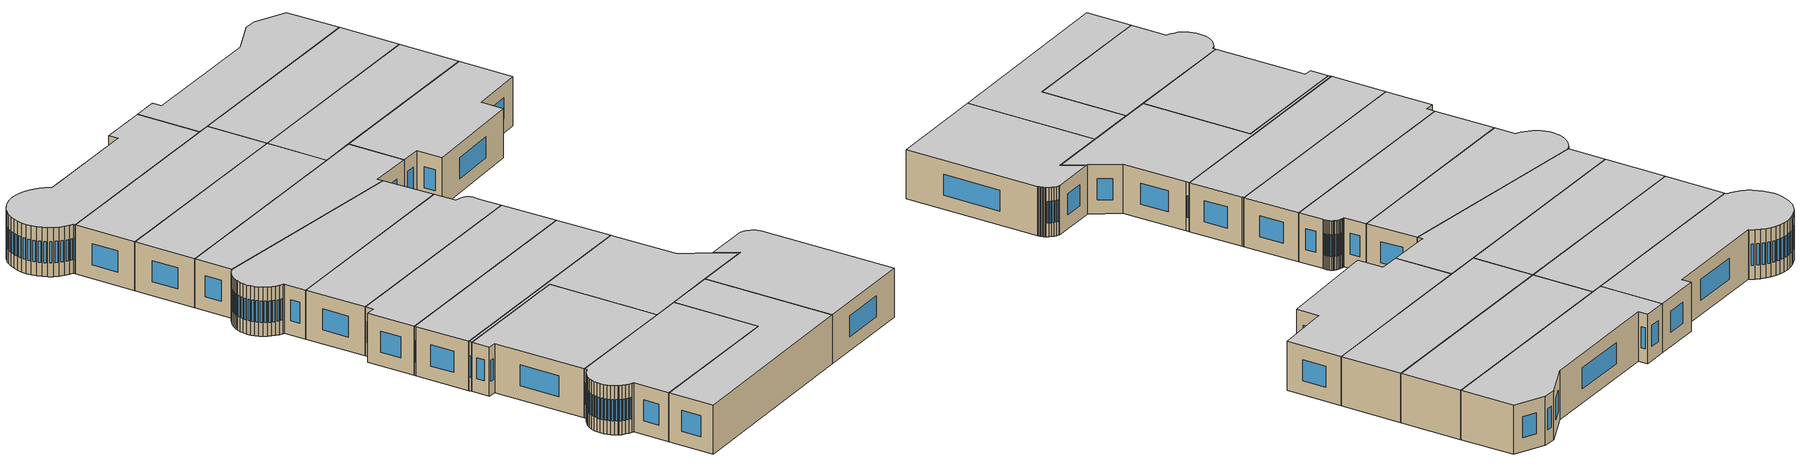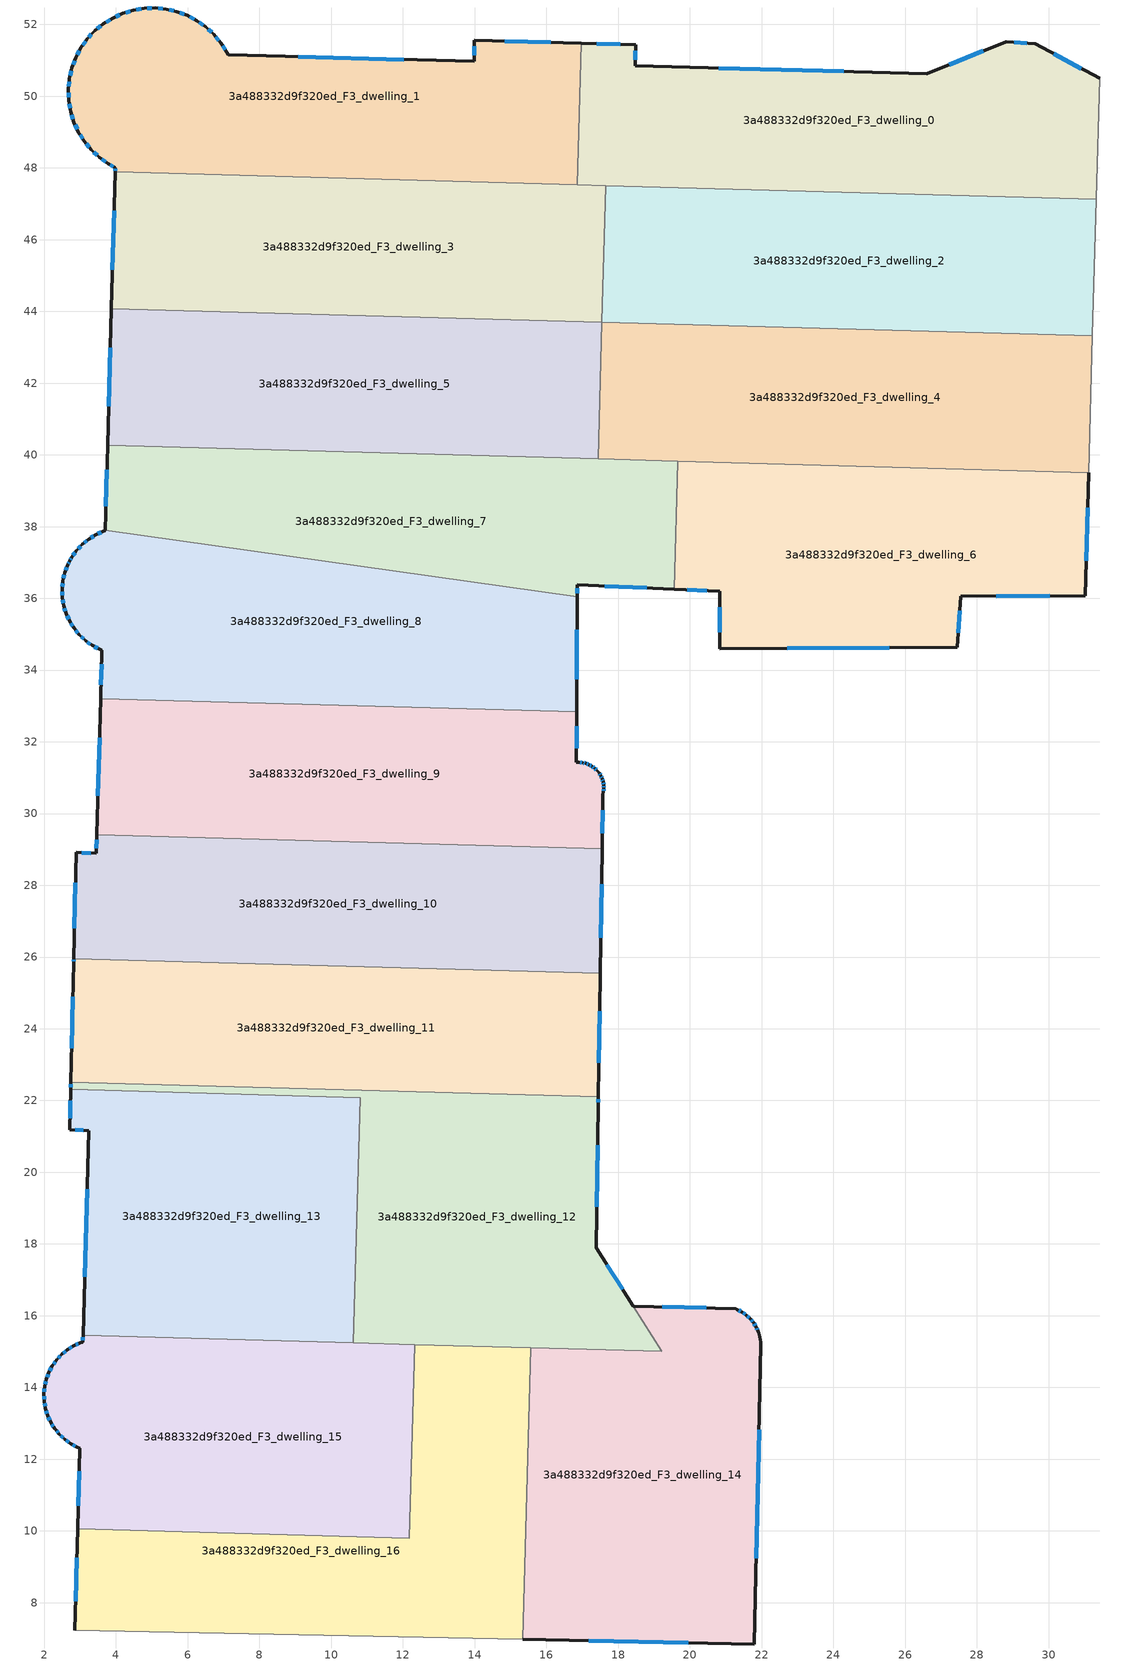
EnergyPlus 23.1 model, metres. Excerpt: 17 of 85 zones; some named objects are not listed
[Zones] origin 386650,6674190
3a488332d9f320ed_F3_dwelling_0
 floor to 3a488332d9f320ed_F2_dwelling_0 (EU_floor_Construction): 31.42,50.5 31.33,47.13 16.87,47.53 16.98,51.47 18.49,51.43 18.48,50.85 26.61,50.63 28.82,51.52 29.63,51.46 z9
 wall outside (EU_wall_Construction): 31.42,50.5 29.63,51.46 28.82,51.52 26.61,50.63 18.48,50.85 18.49,51.43 16.98,51.47 z9:12
 wall adiabatic (EU_wall_Construction): 31.33,47.13 31.42,50.5 z9:12
 wall to 3a488332d9f320ed_F3_dwelling_1 (EU_wall_Construction): 16.98,51.47 16.87,47.53 z9:12
 wall to 3a488332d9f320ed_F3_dwelling_2 (EU_wall_Construction): 17.65,47.51 31.33,47.13 z9:12
 wall to 3a488332d9f320ed_F3_dwelling_3 (EU_wall_Construction): 16.87,47.53 17.65,47.51 z9:12
 window (EU_Window_Construction): 24.28,50.69 20.8,50.78 / 28.19,51.27 27.24,50.88 / 29.4,51.48 29.05,51.51 / 30.91,50.77 30.14,51.19 / 18.05,51.44 17.41,51.46 / 18.48,51.01 18.48,51.26 z9.86:11.14
 ceiling to 3a488332d9f320ed_F4_dwelling_0 (EU_floor_Construction): 31.33,47.13 31.42,50.5 29.63,51.46 28.82,51.52 26.61,50.63 18.48,50.85 18.49,51.43 16.98,51.47 16.87,47.53 z12
3a488332d9f320ed_F3_dwelling_1
 floor to 3a488332d9f320ed_F2_dwelling_1 (EU_floor_Construction): 16.98,51.47 16.87,47.53 3.98,47.89 3.98,48.01 3.78,48.12 3.53,48.29 3.31,48.5 3.11,48.74 2.95,49 2.82,49.28 2.73,49.57 2.68,49.88 2.67,50.18 2.7,50.49 2.77,50.79 2.88,51.08 3.02,51.35 3.2,51.6 3.36,51.77 3.41,51.82 3.65,52.02 3.91,52.18 4.19,52.31 4.48,52.4 4.78,52.45 5.09,52.46 5.4,52.43 5.7,52.36 5.98,52.25 6.26,52.11 6.51,51.93 6.73,51.72 6.92,51.48 7.09,51.22 7.12,51.16 13.99,50.97 13.99,51.56 z9
 wall outside (EU_wall_Construction): 16.98,51.47 13.99,51.56 13.99,50.97 7.12,51.16 7.09,51.22 6.92,51.48 6.73,51.72 6.51,51.93 6.26,52.11 5.98,52.25 5.7,52.36 5.4,52.43 5.09,52.46 4.78,52.45 4.48,52.4 4.19,52.31 3.91,52.18 3.65,52.02 3.41,51.82 3.36,51.77 3.2,51.6 3.02,51.35 2.88,51.08 2.77,50.79 2.7,50.49 2.67,50.18 2.68,49.88 2.73,49.57 2.82,49.28 2.95,49 3.11,48.74 3.31,48.5 3.53,48.29 3.78,48.12 3.98,48.01 3.98,47.89 z9:12
 wall to 3a488332d9f320ed_F3_dwelling_3 (EU_wall_Construction): 3.98,47.89 16.87,47.53 z9:12
 window (EU_Window_Construction): 2.85,50.99 2.8,50.87 / 2.98,51.27 2.92,51.15 / 3.15,51.53 3.07,51.42 / 3.31,51.72 3.25,51.65 / 3.58,51.96 3.48,51.88 / 3.83,52.13 3.72,52.06 / 4.11,52.27 3.99,52.22 / 4.4,52.37 4.27,52.33 / 4.7,52.43 4.57,52.41 / 5,52.46 4.87,52.45 / 5.31,52.44 5.18,52.45 / 5.61,52.38 5.48,52.41 / 5.9,52.28 5.78,52.33 / 6.18,52.15 6.06,52.21 / 6.43,51.98 6.33,52.06 / 6.67,51.78 6.57,51.87 / 6.87,51.55 6.79,51.65 / 7.04,51.3 6.97,51.41 / 12.03,51.02 9.09,51.1 / 13.99,51.39 13.99,51.14 / 16.12,51.5 14.85,51.54 / 3.98,47.97 3.98,47.92 / 3.84,48.08 3.92,48.04 / 3.61,48.24 3.71,48.17 / 3.37,48.44 3.47,48.35 / 3.17,48.67 3.25,48.57 / 3,48.93 3.07,48.81 / 2.86,49.2 2.92,49.08 / 2.76,49.49 2.8,49.36 / 2.7,49.79 2.72,49.66 / 2.68,50.1 2.68,49.96 / 2.69,50.4 2.68,50.27 / 2.75,50.7 2.72,50.57 z9.86:11.14
 ceiling to 3a488332d9f320ed_F4_dwelling_1 (EU_floor_Construction): 16.87,47.53 16.98,51.47 13.99,51.56 13.99,50.97 7.12,51.16 7.09,51.22 6.92,51.48 6.73,51.72 6.51,51.93 6.26,52.11 5.98,52.25 5.7,52.36 5.4,52.43 5.09,52.46 4.78,52.45 4.48,52.4 4.19,52.31 3.91,52.18 3.65,52.02 3.41,51.82 3.36,51.77 3.2,51.6 3.02,51.35 2.88,51.08 2.77,50.79 2.7,50.49 2.67,50.18 2.68,49.88 2.73,49.57 2.82,49.28 2.95,49 3.11,48.74 3.31,48.5 3.53,48.29 3.78,48.12 3.98,48.01 3.98,47.89 z12
3a488332d9f320ed_F3_dwelling_10
 floor to 3a488332d9f320ed_F2_dwelling_10 (EU_floor_Construction): 17.55,29.02 17.5,25.55 2.82,25.95 2.89,28.92 3.45,28.89 3.47,29.41 z9
 wall outside (EU_wall_Construction): 3.47,29.41 3.45,28.89 2.89,28.92 2.82,25.95 / 17.5,25.55 17.55,29.02 z9:12
 wall to 3a488332d9f320ed_F3_dwelling_9 (EU_wall_Construction): 17.55,29.02 3.47,29.41 z9:12
 wall to 3a488332d9f320ed_F3_dwelling_11 (EU_wall_Construction): 2.82,25.95 17.5,25.55 z9:12
 window (EU_Window_Construction): 3.29,28.9 3.05,28.91 / 3.46,29.26 3.46,29.04 / 17.52,26.54 17.54,28.03 / 2.87,28.07 2.84,26.8 z9.86:11.14
 ceiling to 3a488332d9f320ed_F4_dwelling_10 (EU_floor_Construction): 17.5,25.55 17.55,29.02 3.47,29.41 3.45,28.89 2.89,28.92 2.82,25.95 z12
3a488332d9f320ed_F3_dwelling_11
 floor to 3a488332d9f320ed_F2_dwelling_11 (EU_floor_Construction): 17.5,25.55 17.5,25.5 17.5,25.45 17.45,22.1 2.74,22.5 2.82,25.85 2.82,25.95 z9
 wall outside (EU_wall_Construction): 17.45,22.1 17.5,25.45 17.5,25.5 17.5,25.55 / 2.82,25.95 2.82,25.85 2.74,22.5 z9:12
 wall to 3a488332d9f320ed_F3_dwelling_12 (EU_wall_Construction): 2.74,22.5 17.45,22.1 z9:12
 window (EU_Window_Construction): 17.47,23.05 17.49,24.49 / 2.8,24.9 2.76,23.46 / 2.82,25.93 2.82,25.88 z9.86:11.14
 ceiling to 3a488332d9f320ed_F4_dwelling_11 (EU_floor_Construction): 17.45,22.1 17.5,25.45 17.5,25.5 17.5,25.55 2.82,25.95 2.82,25.85 2.74,22.5 z12
3a488332d9f320ed_F3_dwelling_12
 floor to 3a488332d9f320ed_F2_dwelling_12 (EU_floor_Construction): 17.45,22.1 17.45,21.9 17.39,17.89 18.42,16.27 19.22,15 10.62,15.24 10.8,22.08 2.74,22.31 2.74,22.5 z9
 wall outside (EU_wall_Construction): 2.74,22.5 2.74,22.31 / 18.42,16.27 17.39,17.89 17.45,21.9 17.45,22.1 z9:12
 wall to 3a488332d9f320ed_F3_dwelling_13 (EU_wall_Construction): 2.74,22.31 10.8,22.08 10.62,15.24 z9:12
 wall to 3a488332d9f320ed_F3_dwelling_14 (EU_wall_Construction): 15.56,15.11 19.22,15 18.42,16.27 z9:12
 wall to 3a488332d9f320ed_F3_dwelling_16 (EU_wall_Construction): 12.33,15.2 15.56,15.11 z9:12
 wall to 3a488332d9f320ed_F3_dwelling_15 (EU_wall_Construction): 10.62,15.24 12.33,15.2 z9:12
 window (EU_Window_Construction): 2.74,22.45 2.74,22.36 / 17.45,21.96 17.45,22.04 / 17.41,19.04 17.43,20.75 / 18.12,16.73 17.68,17.43 z9.86:11.14
 ceiling to 3a488332d9f320ed_F4_dwelling_12 (EU_floor_Construction): 19.22,15 18.42,16.27 17.39,17.89 17.45,21.9 17.45,22.1 2.74,22.5 2.74,22.31 10.8,22.08 10.62,15.24 z12
3a488332d9f320ed_F3_dwelling_13
 floor to 3a488332d9f320ed_F2_dwelling_13 (EU_floor_Construction): 10.8,22.08 10.62,15.24 3.08,15.45 3.24,21.16 2.71,21.18 2.74,22.31 z9
 wall outside (EU_wall_Construction): 2.74,22.31 2.71,21.18 3.24,21.16 3.08,15.45 z9:12
 wall to 3a488332d9f320ed_F3_dwelling_15 (EU_wall_Construction): 3.08,15.45 10.62,15.24 z9:12
 window (EU_Window_Construction): 3.19,19.53 3.13,17.08 / 2.86,21.18 3.09,21.17 / 2.73,21.99 2.72,21.5 z9.86:11.14
 ceiling to 3a488332d9f320ed_F4_dwelling_13 (EU_floor_Construction): 10.62,15.24 10.8,22.08 2.74,22.31 2.71,21.18 3.24,21.16 3.08,15.45 z12
3a488332d9f320ed_F3_dwelling_14
 floor to 3a488332d9f320ed_F2_dwelling_14 (EU_floor_Construction): 21.68,15.92 21.78,15.8 21.85,15.68 21.89,15.59 21.91,15.55 21.92,15.53 21.94,15.47 21.95,15.41 21.97,15.33 21.98,15.27 21.98,15.2 21.79,6.85 15.34,6.98 15.56,15.11 19.22,15 18.42,16.27 21.28,16.19 21.33,16.17 21.46,16.1 21.58,16.02 z9
 wall outside (EU_wall_Construction): 15.34,6.98 21.79,6.85 21.98,15.2 21.98,15.27 21.97,15.33 21.95,15.41 21.94,15.47 21.92,15.53 21.91,15.55 21.89,15.59 21.85,15.68 21.78,15.8 21.68,15.92 21.58,16.02 21.46,16.1 21.33,16.17 21.28,16.19 18.42,16.27 z9:12
 wall to 3a488332d9f320ed_F3_dwelling_16 (EU_wall_Construction): 15.56,15.11 15.34,6.98 z9:12
 window (EU_Window_Construction): 20.46,16.21 19.24,16.25 / 21.42,16.12 21.36,16.15 / 21.54,16.04 21.49,16.08 / 21.65,15.95 21.61,15.99 / 21.75,15.84 21.71,15.89 / 21.83,15.72 21.8,15.77 / 21.88,15.61 21.86,15.66 / 21.85,9.23 21.93,12.82 / 17.18,6.94 19.95,6.88 z9.86:11.14
 ceiling to 3a488332d9f320ed_F4_dwelling_14 (EU_floor_Construction): 21.79,6.85 21.98,15.2 21.98,15.27 21.97,15.33 21.95,15.41 21.94,15.47 21.92,15.53 21.91,15.55 21.89,15.59 21.85,15.68 21.78,15.8 21.68,15.92 21.58,16.02 21.46,16.1 21.33,16.17 21.28,16.19 18.42,16.27 19.22,15 15.56,15.11 15.34,6.98 z12
3a488332d9f320ed_F3_dwelling_15
 floor to 3a488332d9f320ed_F2_dwelling_15 (EU_floor_Construction): 12.33,15.2 12.18,9.8 2.93,10.06 2.99,12.31 2.92,12.34 2.74,12.43 2.57,12.55 2.42,12.7 2.32,12.82 2.29,12.85 2.18,13.03 2.09,13.21 2.03,13.41 2,13.62 1.99,13.82 2.01,14.03 2.06,14.23 2.13,14.42 2.23,14.6 2.35,14.77 2.49,14.92 2.65,15.05 2.82,15.16 3.01,15.24 3.07,15.27 3.08,15.45 z9
 wall outside (EU_wall_Construction): 3.07,15.27 3.01,15.24 2.82,15.16 2.65,15.05 2.49,14.92 2.35,14.77 2.23,14.6 2.13,14.42 2.06,14.23 2.01,14.03 1.99,13.82 2,13.62 2.03,13.41 2.09,13.21 2.18,13.03 2.29,12.85 2.32,12.82 2.42,12.7 2.57,12.55 2.74,12.43 2.92,12.34 2.99,12.31 2.93,10.06 / 3.08,15.45 3.08,15.27 z9:12
 wall to 3a488332d9f320ed_F3_dwelling_16 (EU_wall_Construction): 2.93,10.06 12.18,9.8 12.33,15.2 z9:12
 window (EU_Window_Construction): 2.05,13.36 2.08,13.27 / 2.01,13.56 2.02,13.47 / 1.99,13.76 2,13.67 / 2.01,13.97 2,13.88 / 2.04,14.17 2.03,14.08 / 2.11,14.36 2.08,14.28 / 2.2,14.55 2.16,14.47 / 2.31,14.72 2.26,14.65 / 2.45,14.88 2.39,14.81 / 2.6,15.01 2.53,14.96 / 2.77,15.13 2.69,15.08 / 2.95,15.22 2.87,15.18 / 3.08,15.4 3.08,15.32 / 2.97,11.67 2.95,10.7 / 2.79,12.41 2.87,12.37 / 2.62,12.52 2.69,12.47 / 2.46,12.66 2.53,12.59 / 2.34,12.79 2.39,12.73 / 2.21,12.98 2.26,12.9 / 2.12,13.16 2.15,13.08 z9.86:11.14
 ceiling to 3a488332d9f320ed_F4_dwelling_15 (EU_floor_Construction): 12.18,9.8 12.33,15.2 3.08,15.45 3.07,15.27 3.01,15.24 2.82,15.16 2.65,15.05 2.49,14.92 2.35,14.77 2.23,14.6 2.13,14.42 2.06,14.23 2.01,14.03 1.99,13.82 2,13.62 2.03,13.41 2.09,13.21 2.18,13.03 2.29,12.85 2.32,12.82 2.42,12.7 2.57,12.55 2.74,12.43 2.92,12.34 2.99,12.31 2.93,10.06 z12
3a488332d9f320ed_F3_dwelling_16
 floor to 3a488332d9f320ed_F2_dwelling_16 (EU_floor_Construction): 15.56,15.11 15.34,6.98 2.85,7.24 2.93,10.06 12.18,9.8 12.33,15.2 z9
 wall outside (EU_wall_Construction): 2.93,10.06 2.85,7.24 z9:12
 wall adiabatic (EU_wall_Construction): 2.85,7.24 15.34,6.98 z9:12
 window (EU_Window_Construction): 2.91,9.25 2.88,8.04 z9.86:11.14
 ceiling to 3a488332d9f320ed_F4_dwelling_16 (EU_floor_Construction): 15.34,6.98 15.56,15.11 12.33,15.2 12.18,9.8 2.93,10.06 2.85,7.24 z12
3a488332d9f320ed_F3_dwelling_2
 floor to 3a488332d9f320ed_F2_dwelling_2 (EU_floor_Construction): 31.33,47.13 31.22,43.32 17.55,43.7 17.65,47.51 z9
 wall to 3a488332d9f320ed_F3_dwelling_4 (EU_wall_Construction): 17.55,43.7 31.22,43.32 z9:12
 wall to 3a488332d9f320ed_F3_dwelling_3 (EU_wall_Construction): 17.65,47.51 17.55,43.7 z9:12
 wall adiabatic (EU_wall_Construction): 31.22,43.32 31.33,47.13 z9:12
 ceiling to 3a488332d9f320ed_F4_dwelling_2 (EU_floor_Construction): 31.22,43.32 31.33,47.13 17.65,47.51 17.55,43.7 z12
3a488332d9f320ed_F3_dwelling_3
 floor to 3a488332d9f320ed_F2_dwelling_3 (EU_floor_Construction): 17.65,47.51 17.55,43.7 3.87,44.08 3.98,47.89 z9
 wall outside (EU_wall_Construction): 3.98,47.89 3.87,44.08 z9:12
 wall to 3a488332d9f320ed_F3_dwelling_5 (EU_wall_Construction): 3.87,44.08 17.55,43.7 z9:12
 window (EU_Window_Construction): 3.95,46.8 3.9,45.17 z9.86:11.14
 ceiling to 3a488332d9f320ed_F4_dwelling_3 (EU_floor_Construction): 17.55,43.7 17.65,47.51 3.98,47.89 3.87,44.08 z12
3a488332d9f320ed_F3_dwelling_4
 floor to 3a488332d9f320ed_F2_dwelling_4 (EU_floor_Construction): 31.22,43.32 31.12,39.51 17.44,39.88 17.55,43.7 z9
 wall to 3a488332d9f320ed_F3_dwelling_5 (EU_wall_Construction): 17.55,43.7 17.44,39.88 z9:12
 wall adiabatic (EU_wall_Construction): 31.12,39.51 31.22,43.32 z9:12
 wall to 3a488332d9f320ed_F3_dwelling_6 (EU_wall_Construction): 19.66,39.82 31.12,39.51 z9:12
 wall to 3a488332d9f320ed_F3_dwelling_7 (EU_wall_Construction): 17.44,39.88 19.66,39.82 z9:12
 ceiling to 3a488332d9f320ed_F4_dwelling_4 (EU_floor_Construction): 31.12,39.51 31.22,43.32 17.55,43.7 17.44,39.88 z12
3a488332d9f320ed_F3_dwelling_5
 floor to 3a488332d9f320ed_F2_dwelling_5 (EU_floor_Construction): 17.55,43.7 17.44,39.88 3.77,40.26 3.87,44.08 z9
 wall outside (EU_wall_Construction): 3.87,44.08 3.77,40.26 z9:12
 wall to 3a488332d9f320ed_F3_dwelling_7 (EU_wall_Construction): 3.77,40.26 17.44,39.88 z9:12
 window (EU_Window_Construction): 3.84,42.99 3.8,41.35 z9.86:11.14
 ceiling to 3a488332d9f320ed_F4_dwelling_5 (EU_floor_Construction): 17.44,39.88 17.55,43.7 3.87,44.08 3.77,40.26 z12
3a488332d9f320ed_F3_dwelling_6
 floor to 3a488332d9f320ed_F2_dwelling_6 (EU_floor_Construction): 31.12,39.51 31.02,36.07 27.55,36.05 27.46,34.63 20.83,34.6 20.83,36.2 19.57,36.26 19.66,39.82 z9
 wall outside (EU_wall_Construction): 19.57,36.26 20.83,36.2 20.83,34.6 27.46,34.63 27.55,36.05 31.02,36.07 31.12,39.51 z9:12
 wall to 3a488332d9f320ed_F3_dwelling_7 (EU_wall_Construction): 19.66,39.82 19.57,36.26 z9:12
 window (EU_Window_Construction): 28.55,36.06 30.03,36.07 / 27.49,35.04 27.53,35.65 / 22.72,34.61 25.56,34.62 / 20.83,35.74 20.83,35.06 / 19.93,36.24 20.47,36.22 / 31.05,37.05 31.09,38.52 z9.86:11.14
 ceiling to 3a488332d9f320ed_F4_dwelling_6 (EU_floor_Construction): 31.02,36.07 31.12,39.51 19.66,39.82 19.57,36.26 20.83,36.2 20.83,34.6 27.46,34.63 27.55,36.05 z12
3a488332d9f320ed_F3_dwelling_7
 floor to 3a488332d9f320ed_F2_dwelling_7 (EU_floor_Construction): 19.66,39.82 19.57,36.26 16.86,36.38 16.85,36.04 3.7,37.89 3.77,40.26 z9
 wall outside (EU_wall_Construction): 16.85,36.04 16.86,36.38 19.57,36.26 / 3.77,40.26 3.7,37.89 z9:12
 wall to 3a488332d9f320ed_F3_dwelling_8 (EU_wall_Construction): 3.7,37.89 16.85,36.04 z9:12
 window (EU_Window_Construction): 16.86,36.14 16.86,36.28 / 3.75,39.59 3.72,38.57 / 17.63,36.34 18.79,36.29 z9.86:11.14
 ceiling to 3a488332d9f320ed_F4_dwelling_7 (EU_floor_Construction): 19.57,36.26 19.66,39.82 3.77,40.26 3.7,37.89 16.85,36.04 16.86,36.38 z12
3a488332d9f320ed_F3_dwelling_8
 floor to 3a488332d9f320ed_F2_dwelling_8 (EU_floor_Construction): 16.85,36.04 16.84,32.83 3.57,33.2 3.61,34.55 3.55,34.58 3.34,34.68 3.15,34.82 2.98,34.98 2.83,35.16 2.71,35.36 2.61,35.57 2.54,35.79 2.5,36.02 2.49,36.26 2.52,36.49 2.57,36.72 2.65,36.93 2.71,37.04 2.76,37.14 2.9,37.33 3.06,37.5 3.24,37.65 3.43,37.77 3.65,37.87 3.7,37.89 z9
 wall outside (EU_wall_Construction): 3.7,37.89 3.65,37.87 3.43,37.77 3.24,37.65 3.06,37.5 2.9,37.33 2.76,37.14 2.71,37.04 2.65,36.93 2.57,36.72 2.52,36.49 2.49,36.26 2.5,36.02 2.54,35.79 2.61,35.57 2.71,35.36 2.83,35.16 2.98,34.98 3.15,34.82 3.34,34.68 3.55,34.58 3.61,34.55 3.57,33.2 / 16.84,32.83 16.85,36.04 z9:12
 wall to 3a488332d9f320ed_F3_dwelling_9 (EU_wall_Construction): 3.57,33.2 16.84,32.83 z9:12
 window (EU_Window_Construction): 2.5,36.19 2.5,36.09 / 2.51,36.42 2.5,36.32 / 2.56,36.65 2.53,36.55 / 2.63,36.87 2.59,36.78 / 2.69,37.01 2.67,36.97 / 2.75,37.11 2.72,37.07 / 2.86,37.28 2.8,37.19 / 3.01,37.45 2.94,37.38 / 3.18,37.61 3.11,37.54 / 3.38,37.74 3.29,37.68 / 3.59,37.84 3.49,37.8 / 16.85,33.75 16.85,35.12 / 3.6,34.16 3.58,33.59 / 3.4,34.65 3.49,34.61 / 3.2,34.78 3.29,34.72 / 3.03,34.93 3.1,34.87 / 2.87,35.11 2.94,35.03 / 2.74,35.3 2.8,35.22 / 2.64,35.51 2.68,35.42 / 2.56,35.73 2.59,35.63 / 2.51,35.96 2.53,35.86 z9.86:11.14
 ceiling to 3a488332d9f320ed_F4_dwelling_8 (EU_floor_Construction): 16.84,32.83 16.85,36.04 3.7,37.89 3.65,37.87 3.43,37.77 3.24,37.65 3.06,37.5 2.9,37.33 2.76,37.14 2.71,37.04 2.65,36.93 2.57,36.72 2.52,36.49 2.49,36.26 2.5,36.02 2.54,35.79 2.61,35.57 2.71,35.36 2.83,35.16 2.98,34.98 3.15,34.82 3.34,34.68 3.55,34.58 3.61,34.55 3.57,33.2 z12
3a488332d9f320ed_F3_dwelling_9
 floor to 3a488332d9f320ed_F2_dwelling_9 (EU_floor_Construction): 16.84,32.83 16.84,31.42 16.92,31.43 17.01,31.42 17.1,31.4 17.19,31.36 17.27,31.32 17.34,31.27 17.41,31.2 17.44,31.17 17.47,31.13 17.52,31.05 17.56,30.97 17.58,30.88 17.6,30.79 17.6,30.7 17.59,30.61 17.57,30.52 17.55,29.02 3.47,29.41 3.57,33.2 z9
 wall outside (EU_wall_Construction): 17.55,29.02 17.57,30.52 17.59,30.61 17.6,30.7 17.6,30.79 17.58,30.88 17.56,30.97 17.52,31.05 17.47,31.13 17.44,31.17 17.41,31.2 17.34,31.27 17.27,31.32 17.19,31.36 17.1,31.4 17.01,31.42 16.92,31.43 16.84,31.42 16.84,32.83 / 3.57,33.2 3.47,29.41 z9:12
 window (EU_Window_Construction): 17.07,31.4 17.04,31.41 / 17.16,31.37 17.12,31.39 / 17.24,31.33 17.21,31.35 / 17.32,31.28 17.29,31.31 / 17.39,31.22 17.36,31.25 / 17.5,31.08 17.48,31.11 / 17.54,31 17.53,31.03 / 17.58,30.91 17.56,30.95 / 17.59,30.82 17.59,30.86 / 17.6,30.73 17.6,30.77 / 17.59,30.63 17.6,30.67 / 17.56,29.45 17.57,30.09 / 3.54,32.12 3.5,30.5 / 16.84,31.83 16.84,32.43 / 16.98,31.42 16.94,31.42 z9.86:11.14
 ceiling to 3a488332d9f320ed_F4_dwelling_9 (EU_floor_Construction): 17.55,29.02 17.57,30.52 17.59,30.61 17.6,30.7 17.6,30.79 17.58,30.88 17.56,30.97 17.52,31.05 17.47,31.13 17.44,31.17 17.41,31.2 17.34,31.27 17.27,31.32 17.19,31.36 17.1,31.4 17.01,31.42 16.92,31.43 16.84,31.42 16.84,32.83 3.57,33.2 3.47,29.41 z12
[Building]
EU S2 Campaign: North Axis=0; Terrain=City; Solar Distribution=FullExterior
[Site:Location]
Helsinki-Vantaa.AP: Latitude=60.317; Longitude=24.963; Time Zone=2; Elevation=54.6
[SizingPeriod:WeatherFileDays]
AnnualSizingPeriod: Begin Month=1; Begin Day of Month=1; End Month=12; End Day of Month=31; Day of Week for Start Day=Monday; Use Weather File Daylight Saving Period=No; Use Weather File Rain and Snow Indicators=No
[MATERIAL]
EU_InternalMass_Material: Roughness=MediumRough; Thickness=0.1; Conductivity=1; Density=1800; Specific Heat=900; Thermal Absorptance=0.9; Solar Absorptance=0.7; Visible Absorptance=0.7
[MATERIAL:NOMASS] Roughness=MediumRough; Thermal Absorptance=0.9; Solar Absorptance=0.7; Visible Absorptance=0.7
Name | Thermal Resistance
EU_wall_NoMass | 1.10183
EU_floor_NoMass | 1.70606
[WINDOWMATERIAL:SIMPLEGLAZINGSYSTEM]
EU_Window_SimpleGlazing: UFactor=3.11035; Solar Heat Gain Coefficient=0.8; Visible Transmittance=0.8
[CONSTRUCTION]
EU_wall_Construction: EU_wall_NoMass
EU_floor_Construction: EU_floor_NoMass
EU_Window_Construction: EU_Window_SimpleGlazing
EU_InternalMass_Construction: EU_InternalMass_Material
[ZONE] Type=1; Multiplier=1; Ceiling Height=autocalculate; Floor Area=autocalculate; Part of Total Floor Area=Yes
Name | Volume
3a488332d9f320ed_F3_dwelling_0 | 156.535
3a488332d9f320ed_F3_dwelling_1 | 156.512
3a488332d9f320ed_F3_dwelling_10 | 152.123
3a488332d9f320ed_F3_dwelling_11 | 152.117
3a488332d9f320ed_F3_dwelling_12 | 154.098
3a488332d9f320ed_F3_dwelling_13 | 156.516
3a488332d9f320ed_F3_dwelling_14 | 167.725
3a488332d9f320ed_F3_dwelling_15 | 156.538
3a488332d9f320ed_F3_dwelling_16 | 156.498
3a488332d9f320ed_F3_dwelling_2 | 156.54
3a488332d9f320ed_F3_dwelling_3 | 156.541
3a488332d9f320ed_F3_dwelling_4 | 156.513
3a488332d9f320ed_F3_dwelling_5 | 156.519
3a488332d9f320ed_F3_dwelling_6 | 152.199
3a488332d9f320ed_F3_dwelling_7 | 152.172
3a488332d9f320ed_F3_dwelling_8 | 165.097
3a488332d9f320ed_F3_dwelling_9 | 156.521
[INTERNALMASS] Construction=EU_InternalMass_Construction
Name | Zone or ZoneList | Surface Area
3a488332d9f320ed_F3_dwelling_0_EU_InternalMass | 3a488332d9f320ed_F3_dwelling_0 | 52.1788
3a488332d9f320ed_F3_dwelling_1_EU_InternalMass | 3a488332d9f320ed_F3_dwelling_1 | 52.1707
3a488332d9f320ed_F3_dwelling_2_EU_InternalMass | 3a488332d9f320ed_F3_dwelling_2 | 52.1799
3a488332d9f320ed_F3_dwelling_3_EU_InternalMass | 3a488332d9f320ed_F3_dwelling_3 | 52.18
3a488332d9f320ed_F3_dwelling_4_EU_InternalMass | 3a488332d9f320ed_F3_dwelling_4 | 52.1693
3a488332d9f320ed_F3_dwelling_5_EU_InternalMass | 3a488332d9f320ed_F3_dwelling_5 | 52.1759
3a488332d9f320ed_F3_dwelling_6_EU_InternalMass | 3a488332d9f320ed_F3_dwelling_6 | 50.732
3a488332d9f320ed_F3_dwelling_7_EU_InternalMass | 3a488332d9f320ed_F3_dwelling_7 | 50.756
3a488332d9f320ed_F3_dwelling_8_EU_InternalMass | 3a488332d9f320ed_F3_dwelling_8 | 55.0319
3a488332d9f320ed_F3_dwelling_9_EU_InternalMass | 3a488332d9f320ed_F3_dwelling_9 | 52.1737
3a488332d9f320ed_F3_dwelling_10_EU_InternalMass | 3a488332d9f320ed_F3_dwelling_10 | 50.7077
3a488332d9f320ed_F3_dwelling_11_EU_InternalMass | 3a488332d9f320ed_F3_dwelling_11 | 50.706
3a488332d9f320ed_F3_dwelling_12_EU_InternalMass | 3a488332d9f320ed_F3_dwelling_12 | 51.3699
3a488332d9f320ed_F3_dwelling_13_EU_InternalMass | 3a488332d9f320ed_F3_dwelling_13 | 52.1724
3a488332d9f320ed_F3_dwelling_14_EU_InternalMass | 3a488332d9f320ed_F3_dwelling_14 | 55.9105
3a488332d9f320ed_F3_dwelling_15_EU_InternalMass | 3a488332d9f320ed_F3_dwelling_15 | 52.1775
3a488332d9f320ed_F3_dwelling_16_EU_InternalMass | 3a488332d9f320ed_F3_dwelling_16 | 52.1664
[OTHEREQUIPMENT] Fuel Type=Electricity; Design Level Calculation Method=Watts/Area; Power per Zone Floor Area=1; Fraction Latent=0; Fraction Radiant=0; Fraction Lost=0; Carbon Dioxide Generation Rate=0; EndUse Subcategory=EU_Step8_InternalGains
Name | Zone or ZoneList or Space or SpaceList | Schedule
EU_Step8_InternalGain_3a488332d9f320ed_F3_dwelling_0_f000 | 3a488332d9f320ed_F3_dwelling_0 | EU_Step8_GainSchedule_3a488332d9f320ed_F3_dwelling_0_f000
EU_Step8_InternalGain_3a488332d9f320ed_F3_dwelling_1_f000 | 3a488332d9f320ed_F3_dwelling_1 | EU_Step8_GainSchedule_3a488332d9f320ed_F3_dwelling_1_f000
EU_Step8_InternalGain_3a488332d9f320ed_F3_dwelling_2_f000 | 3a488332d9f320ed_F3_dwelling_2 | EU_Step8_GainSchedule_3a488332d9f320ed_F3_dwelling_2_f000
EU_Step8_InternalGain_3a488332d9f320ed_F3_dwelling_3_f000 | 3a488332d9f320ed_F3_dwelling_3 | EU_Step8_GainSchedule_3a488332d9f320ed_F3_dwelling_3_f000
EU_Step8_InternalGain_3a488332d9f320ed_F3_dwelling_4_f000 | 3a488332d9f320ed_F3_dwelling_4 | EU_Step8_GainSchedule_3a488332d9f320ed_F3_dwelling_4_f000
EU_Step8_InternalGain_3a488332d9f320ed_F3_dwelling_5_f000 | 3a488332d9f320ed_F3_dwelling_5 | EU_Step8_GainSchedule_3a488332d9f320ed_F3_dwelling_5_f000
EU_Step8_InternalGain_3a488332d9f320ed_F3_dwelling_6_f000 | 3a488332d9f320ed_F3_dwelling_6 | EU_Step8_GainSchedule_3a488332d9f320ed_F3_dwelling_6_f000
EU_Step8_InternalGain_3a488332d9f320ed_F3_dwelling_7_f000 | 3a488332d9f320ed_F3_dwelling_7 | EU_Step8_GainSchedule_3a488332d9f320ed_F3_dwelling_7_f000
EU_Step8_InternalGain_3a488332d9f320ed_F3_dwelling_8_f000 | 3a488332d9f320ed_F3_dwelling_8 | EU_Step8_GainSchedule_3a488332d9f320ed_F3_dwelling_8_f000
EU_Step8_InternalGain_3a488332d9f320ed_F3_dwelling_9_f000 | 3a488332d9f320ed_F3_dwelling_9 | EU_Step8_GainSchedule_3a488332d9f320ed_F3_dwelling_9_f000
EU_Step8_InternalGain_3a488332d9f320ed_F3_dwelling_10_f000 | 3a488332d9f320ed_F3_dwelling_10 | EU_Step8_GainSchedule_3a488332d9f320ed_F3_dwelling_10_f000
EU_Step8_InternalGain_3a488332d9f320ed_F3_dwelling_11_f000 | 3a488332d9f320ed_F3_dwelling_11 | EU_Step8_GainSchedule_3a488332d9f320ed_F3_dwelling_11_f000
EU_Step8_InternalGain_3a488332d9f320ed_F3_dwelling_12_f000 | 3a488332d9f320ed_F3_dwelling_12 | EU_Step8_GainSchedule_3a488332d9f320ed_F3_dwelling_12_f000
EU_Step8_InternalGain_3a488332d9f320ed_F3_dwelling_13_f000 | 3a488332d9f320ed_F3_dwelling_13 | EU_Step8_GainSchedule_3a488332d9f320ed_F3_dwelling_13_f000
EU_Step8_InternalGain_3a488332d9f320ed_F3_dwelling_14_f000 | 3a488332d9f320ed_F3_dwelling_14 | EU_Step8_GainSchedule_3a488332d9f320ed_F3_dwelling_14_f000
EU_Step8_InternalGain_3a488332d9f320ed_F3_dwelling_15_f000 | 3a488332d9f320ed_F3_dwelling_15 | EU_Step8_GainSchedule_3a488332d9f320ed_F3_dwelling_15_f000
EU_Step8_InternalGain_3a488332d9f320ed_F3_dwelling_16_f000 | 3a488332d9f320ed_F3_dwelling_16 | EU_Step8_GainSchedule_3a488332d9f320ed_F3_dwelling_16_f000
[ZONEVENTILATION:DESIGNFLOWRATE] Schedule=EU_AlwaysOn; Design Flow Rate Calculation Method=AirChanges/Hour; Air Changes per Hour=0.756316; Ventilation Type=Natural; Fan Pressure Rise=0; Fan Total Efficiency=1; Constant Term Coefficient=1; Temperature Term Coefficient=0; Velocity Term Coefficient=0; Velocity Squared Term Coefficient=0; Minimum Indoor Temperature=-100; Maximum Indoor Temperature=100; Delta Temperature=-100; Minimum Outdoor Temperature=-100; Maximum Outdoor Temperature=100; Maximum Wind Speed=40
Name | Zone or ZoneList or Space or SpaceList
EU_ConstantAir_3a488332d9f320ed_F3_dwelling_0 | 3a488332d9f320ed_F3_dwelling_0
EU_ConstantAir_3a488332d9f320ed_F3_dwelling_1 | 3a488332d9f320ed_F3_dwelling_1
EU_ConstantAir_3a488332d9f320ed_F3_dwelling_2 | 3a488332d9f320ed_F3_dwelling_2
EU_ConstantAir_3a488332d9f320ed_F3_dwelling_3 | 3a488332d9f320ed_F3_dwelling_3
EU_ConstantAir_3a488332d9f320ed_F3_dwelling_4 | 3a488332d9f320ed_F3_dwelling_4
EU_ConstantAir_3a488332d9f320ed_F3_dwelling_5 | 3a488332d9f320ed_F3_dwelling_5
EU_ConstantAir_3a488332d9f320ed_F3_dwelling_6 | 3a488332d9f320ed_F3_dwelling_6
EU_ConstantAir_3a488332d9f320ed_F3_dwelling_7 | 3a488332d9f320ed_F3_dwelling_7
EU_ConstantAir_3a488332d9f320ed_F3_dwelling_8 | 3a488332d9f320ed_F3_dwelling_8
EU_ConstantAir_3a488332d9f320ed_F3_dwelling_9 | 3a488332d9f320ed_F3_dwelling_9
EU_ConstantAir_3a488332d9f320ed_F3_dwelling_10 | 3a488332d9f320ed_F3_dwelling_10
EU_ConstantAir_3a488332d9f320ed_F3_dwelling_11 | 3a488332d9f320ed_F3_dwelling_11
EU_ConstantAir_3a488332d9f320ed_F3_dwelling_12 | 3a488332d9f320ed_F3_dwelling_12
EU_ConstantAir_3a488332d9f320ed_F3_dwelling_13 | 3a488332d9f320ed_F3_dwelling_13
EU_ConstantAir_3a488332d9f320ed_F3_dwelling_14 | 3a488332d9f320ed_F3_dwelling_14
EU_ConstantAir_3a488332d9f320ed_F3_dwelling_15 | 3a488332d9f320ed_F3_dwelling_15
EU_ConstantAir_3a488332d9f320ed_F3_dwelling_16 | 3a488332d9f320ed_F3_dwelling_16
[HVACTEMPLATE:ZONE:IDEALLOADSAIRSYSTEM] System Availability Schedule=EU_AlwaysOn; Maximum Heating Supply Air Temperature=50; Minimum Cooling Supply Air Temperature=13; Maximum Heating Supply Air Humidity Ratio=0.0156; Minimum Cooling Supply Air Humidity Ratio=0.0077; Heating Limit=NoLimit; Cooling Limit=NoLimit; Heating Availability Schedule=EU_AlwaysOn; Cooling Availability Schedule=EU_CoolingOff; Dehumidification Control Type=ConstantSensibleHeatRatio; Cooling Sensible Heat Ratio=0.7; Dehumidification Setpoint=60; Humidification Control Type=None; Humidification Setpoint=30; Outdoor Air Method=None; Outdoor Air Flow Rate per Person=0.00944; Outdoor Air Flow Rate per Zone Floor Area=0; Outdoor Air Flow Rate per Zone=0; Demand Controlled Ventilation Type=None; Outdoor Air Economizer Type=NoEconomizer; Heat Recovery Type=None; Sensible Heat Recovery Effectiveness=0.7; Latent Heat Recovery Effectiveness=0.65
Name | Template Thermostat
3a488332d9f320ed_F3_dwelling_0 | EU_HeatOnly_3a488332d9f320ed_F3_dwelling_0
3a488332d9f320ed_F3_dwelling_1 | EU_HeatOnly_3a488332d9f320ed_F3_dwelling_1
3a488332d9f320ed_F3_dwelling_2 | EU_HeatOnly_3a488332d9f320ed_F3_dwelling_2
3a488332d9f320ed_F3_dwelling_3 | EU_HeatOnly_3a488332d9f320ed_F3_dwelling_3
3a488332d9f320ed_F3_dwelling_4 | EU_HeatOnly_3a488332d9f320ed_F3_dwelling_4
3a488332d9f320ed_F3_dwelling_5 | EU_HeatOnly_3a488332d9f320ed_F3_dwelling_5
3a488332d9f320ed_F3_dwelling_6 | EU_HeatOnly_3a488332d9f320ed_F3_dwelling_6
3a488332d9f320ed_F3_dwelling_7 | EU_HeatOnly_3a488332d9f320ed_F3_dwelling_7
3a488332d9f320ed_F3_dwelling_8 | EU_HeatOnly_3a488332d9f320ed_F3_dwelling_8
3a488332d9f320ed_F3_dwelling_9 | EU_HeatOnly_3a488332d9f320ed_F3_dwelling_9
3a488332d9f320ed_F3_dwelling_10 | EU_HeatOnly_3a488332d9f320ed_F3_dwelling_10
3a488332d9f320ed_F3_dwelling_11 | EU_HeatOnly_3a488332d9f320ed_F3_dwelling_11
3a488332d9f320ed_F3_dwelling_12 | EU_HeatOnly_3a488332d9f320ed_F3_dwelling_12
3a488332d9f320ed_F3_dwelling_13 | EU_HeatOnly_3a488332d9f320ed_F3_dwelling_13
3a488332d9f320ed_F3_dwelling_14 | EU_HeatOnly_3a488332d9f320ed_F3_dwelling_14
3a488332d9f320ed_F3_dwelling_15 | EU_HeatOnly_3a488332d9f320ed_F3_dwelling_15
3a488332d9f320ed_F3_dwelling_16 | EU_HeatOnly_3a488332d9f320ed_F3_dwelling_16
[SIZING:ZONE] Zone Cooling Design Supply Air Temperature Input Method=SupplyAirTemperature; Zone Cooling Design Supply Air Temperature=13; Zone Heating Design Supply Air Temperature Input Method=SupplyAirTemperature; Zone Heating Design Supply Air Temperature=50; Zone Cooling Design Supply Air Humidity Ratio=0.008; Zone Heating Design Supply Air Humidity Ratio=0.008; Cooling Design Air Flow Method=DesignDay; Cooling Design Air Flow Rate=0; Cooling Minimum Air Flow per Zone Floor Area=0.000762; Cooling Minimum Air Flow=0; Cooling Minimum Air Flow Fraction=0.2; Heating Design Air Flow Method=DesignDay; Heating Design Air Flow Rate=0; Heating Maximum Air Flow per Zone Floor Area=0.002032; Heating Maximum Air Flow=0.141576; Heating Maximum Air Flow Fraction=0.3; Account for Dedicated Outdoor Air System=No; Dedicated Outdoor Air System Control Strategy=NeutralSupplyAir; Dedicated Outdoor Air Low Setpoint Temperature for Design=autosize; Dedicated Outdoor Air High Setpoint Temperature for Design=autosize; Zone Load Sizing Method=Sensible Load Only No Latent Load; Zone Latent Cooling Design Supply Air Humidity Ratio Input Method=HumidityRatioDifference; Zone Cooling Design Supply Air Humidity Ratio Difference=0.005; Zone Latent Heating Design Supply Air Humidity Ratio Input Method=HumidityRatioDifference; Zone Humidification Design Supply Air Humidity Ratio Difference=0.005
3a488332d9f320ed_F3_dwelling_0; 3a488332d9f320ed_F3_dwelling_1; 3a488332d9f320ed_F3_dwelling_2; 3a488332d9f320ed_F3_dwelling_3; 3a488332d9f320ed_F3_dwelling_4; 3a488332d9f320ed_F3_dwelling_5; 3a488332d9f320ed_F3_dwelling_6; 3a488332d9f320ed_F3_dwelling_7; 3a488332d9f320ed_F3_dwelling_8; 3a488332d9f320ed_F3_dwelling_9; 3a488332d9f320ed_F3_dwelling_10; 3a488332d9f320ed_F3_dwelling_11; 3a488332d9f320ed_F3_dwelling_12; 3a488332d9f320ed_F3_dwelling_13; 3a488332d9f320ed_F3_dwelling_14; 3a488332d9f320ed_F3_dwelling_15; 3a488332d9f320ed_F3_dwelling_16
[SCHEDULE:CONSTANT]
Name | Hourly Value
EU_AlwaysOn | 1
EU_CoolingOff | 0
[SCHEDULE:FILE] Column Number=1; Rows to Skip at Top=0; Number of Hours of Data=8760; Column Separator=Comma; Interpolate to Timestep=No; Minutes per Item=60; Adjust Schedule for Daylight Savings=Yes
Name | File
EU_Step8_GainSchedule_3a488332d9f320ed_F3_dwelling_0_f000 | ../../schedules/3a488332d9f320ed/3a488332d9f320ed_F3_dwelling_0_f000_gain.csv
EU_Step8_GainSchedule_3a488332d9f320ed_F3_dwelling_1_f000 | ../../schedules/3a488332d9f320ed/3a488332d9f320ed_F3_dwelling_1_f000_gain.csv
EU_Step8_GainSchedule_3a488332d9f320ed_F3_dwelling_2_f000 | ../../schedules/3a488332d9f320ed/3a488332d9f320ed_F3_dwelling_2_f000_gain.csv
EU_Step8_GainSchedule_3a488332d9f320ed_F3_dwelling_3_f000 | ../../schedules/3a488332d9f320ed/3a488332d9f320ed_F3_dwelling_3_f000_gain.csv
EU_Step8_GainSchedule_3a488332d9f320ed_F3_dwelling_4_f000 | ../../schedules/3a488332d9f320ed/3a488332d9f320ed_F3_dwelling_4_f000_gain.csv
EU_Step8_GainSchedule_3a488332d9f320ed_F3_dwelling_5_f000 | ../../schedules/3a488332d9f320ed/3a488332d9f320ed_F3_dwelling_5_f000_gain.csv
EU_Step8_GainSchedule_3a488332d9f320ed_F3_dwelling_6_f000 | ../../schedules/3a488332d9f320ed/3a488332d9f320ed_F3_dwelling_6_f000_gain.csv
EU_Step8_GainSchedule_3a488332d9f320ed_F3_dwelling_7_f000 | ../../schedules/3a488332d9f320ed/3a488332d9f320ed_F3_dwelling_7_f000_gain.csv
EU_Step8_GainSchedule_3a488332d9f320ed_F3_dwelling_8_f000 | ../../schedules/3a488332d9f320ed/3a488332d9f320ed_F3_dwelling_8_f000_gain.csv
EU_Step8_GainSchedule_3a488332d9f320ed_F3_dwelling_9_f000 | ../../schedules/3a488332d9f320ed/3a488332d9f320ed_F3_dwelling_9_f000_gain.csv
EU_Step8_GainSchedule_3a488332d9f320ed_F3_dwelling_10_f000 | ../../schedules/3a488332d9f320ed/3a488332d9f320ed_F3_dwelling_10_f000_gain.csv
EU_Step8_GainSchedule_3a488332d9f320ed_F3_dwelling_11_f000 | ../../schedules/3a488332d9f320ed/3a488332d9f320ed_F3_dwelling_11_f000_gain.csv
EU_Step8_GainSchedule_3a488332d9f320ed_F3_dwelling_12_f000 | ../../schedules/3a488332d9f320ed/3a488332d9f320ed_F3_dwelling_12_f000_gain.csv
EU_Step8_GainSchedule_3a488332d9f320ed_F3_dwelling_13_f000 | ../../schedules/3a488332d9f320ed/3a488332d9f320ed_F3_dwelling_13_f000_gain.csv
EU_Step8_GainSchedule_3a488332d9f320ed_F3_dwelling_14_f000 | ../../schedules/3a488332d9f320ed/3a488332d9f320ed_F3_dwelling_14_f000_gain.csv
EU_Step8_GainSchedule_3a488332d9f320ed_F3_dwelling_15_f000 | ../../schedules/3a488332d9f320ed/3a488332d9f320ed_F3_dwelling_15_f000_gain.csv
EU_Step8_GainSchedule_3a488332d9f320ed_F3_dwelling_16_f000 | ../../schedules/3a488332d9f320ed/3a488332d9f320ed_F3_dwelling_16_f000_gain.csv
